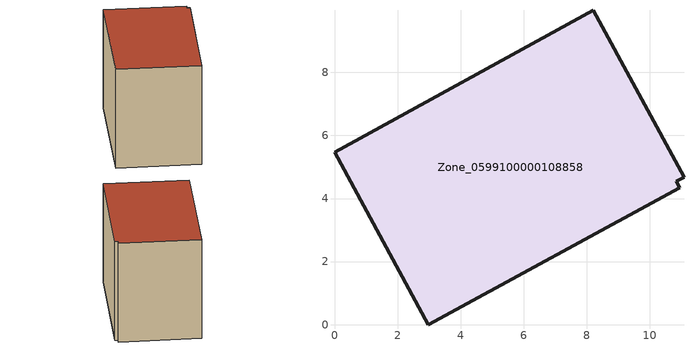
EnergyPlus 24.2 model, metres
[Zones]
Zone_0599100000108858
 floor ground (C_G): 11.09,4.67 10.85,4.55 10.95,4.35 2.97,0 0,5.47 8.2,9.97 z0
 wall outside (C_F): 11.09,4.67 8.2,9.97 0,5.47 2.97,0 10.95,4.35 10.85,4.55 11.09,4.67 z0:8.02
 roof outside (C_R): 10.85,4.55 11.09,4.67 8.2,9.97 0,5.47 2.97,0 10.95,4.35 z8.02
[BUILDING]
Pand.0599100000108858: North Axis=0; Terrain=City; Loads Convergence Tolerance Value=0.04; Temperature Convergence Tolerance Value=0.4; Solar Distribution=FullExterior; Maximum Number of Warmup Days=25; Minimum Number of Warmup Days=1
[Site:Location]
Rotterdam.The.Hague.AP_ZH_NLD Design_Conditions: Latitude=51.96; Longitude=4.45; Time Zone=1; Elevation=-4.5
[SITE:GROUNDTEMPERATURE:BUILDINGSURFACE]
18, 18, 18, 18, 18, 18, 18, 18, 18, 18, 18, 18
[MATERIAL] Thermal Absorptance=0.9; Solar Absorptance=0.7; Visible Absorptance=0.7
Name | Roughness | Thickness | Conductivity | Density | Specific Heat
G.TC.1965-1974 | MediumSmooth | 0.15 | 0.882353 | 540 | 1210
F.TC.1965-1974 | Rough | 0.3 | 0.697674 | 1920 | 840
R.TC.1965-1974 | MediumRough | 0.2 | 0.232558 | 1500 | 1000
[CONSTRUCTION]
C_G: G.TC.1965-1974
C_F: F.TC.1965-1974
C_R: R.TC.1965-1974
[ZONE]
Zone_0599100000108858: Type=1; Multiplier=1; Ceiling Height=Autocalculate; Volume=Autocalculate; Floor Area=autocalculate; Part of Total Floor Area=Yes
[ZONEINFILTRATION:DESIGNFLOWRATE]
Infil_Zone_0599100000108858: Zone or ZoneList or Space or SpaceList=Zone_0599100000108858; Schedule=AlwaysOn; Design Flow Rate Calculation Method=Flow/Area; Flow Rate per Floor Area=0.003; Constant Term Coefficient=1; Temperature Term Coefficient=0; Velocity Term Coefficient=0; Velocity Squared Term Coefficient=0
[HVACTEMPLATE:ZONE:IDEALLOADSAIRSYSTEM]
Zone_0599100000108858: Maximum Heating Supply Air Temperature=50; Minimum Cooling Supply Air Temperature=13; Maximum Heating Supply Air Humidity Ratio=0.0156; Minimum Cooling Supply Air Humidity Ratio=0.0077; Heating Limit=NoLimit; Cooling Limit=NoLimit; Dehumidification Control Type=ConstantSensibleHeatRatio; Cooling Sensible Heat Ratio=0.7; Dehumidification Setpoint=60; Humidification Control Type=None; Humidification Setpoint=30; Outdoor Air Method=None; Outdoor Air Flow Rate per Person=0.00944; Outdoor Air Flow Rate per Zone Floor Area=0; Outdoor Air Flow Rate per Zone=0; Demand Controlled Ventilation Type=None; Outdoor Air Economizer Type=NoEconomizer; Heat Recovery Type=None; Sensible Heat Recovery Effectiveness=0.7; Latent Heat Recovery Effectiveness=0.65
[ZONECONTROL:THERMOSTAT]
ThermostatControl_Zone_0599100000108858: Zone or ZoneList=Zone_0599100000108858; Control Type Schedule=DualSetpointControlType; Control 1=Thermostat_Zone_0599100000108858; Temperature Difference Between Cutout And Setpoint=0
[THERMOSTATSETPOINT:DUALSETPOINT]
Thermostat_Zone_0599100000108858: Heating Setpoint Temperature Schedule=HeatingSetpoint_Zone_0599100000108858; Cooling Setpoint Temperature Schedule=CoolingSetpoint_Zone_0599100000108858
[SCHEDULE:COMPACT]
HeatingSetpoint_Zone_0599100000108858: Through: 12/31, For: AllDays, Until: 24:00, 21
CoolingSetpoint_Zone_0599100000108858: Through: 12/31, For: AllDays, Until: 24:00, 24
DualSetpointControlType: Through: 12/31, For: AllDays, Until: 24:00, 4
AlwaysOn: Through: 12/31, For: AllDays, Until: 24:00, 1
